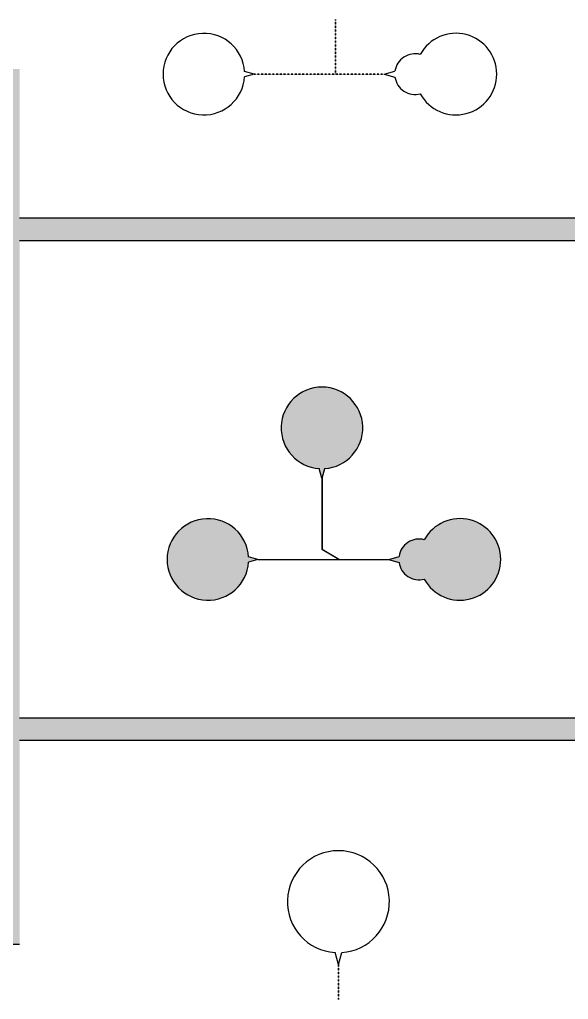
# Model space of a CAD drawing. Header units: inches. Extents: x 741154 to 810950, y 213785 to 295527.
# Drawn here: x 757408 to 768167, y 257087 to 276307 of the extents above; entities that cross this region are included whole.
import ezdxf

# ---------------------------------------------------------------- set-up
doc = ezdxf.new("R2010")
doc.units = ezdxf.units.IN
doc.header["$MEASUREMENT"] = 0

# ---------------------------------------------------------------- blocks, each defined once
blk = doc.blocks.new('*U191')
h = blk.add_hatch(color=256)
h.dxf.hatch_style = 1
edge = h.paths.add_edge_path()
edge.add_line((-1491, -1292), (1072, -1292))
edge.add_line((1072, -1292), (1276, -1350))
edge.add_arc((1671, -1290), 400, 188.5994, 284.4775)
edge.add_arc((2471, -1290), 800, 208.955, 511.045)
edge.add_arc((1671, -1290), 400, 75.5225, 171.4006)
edge.add_line((1276, -1231), (1073, -1289))
edge.add_line((1073, -1289), (112, -1289))
edge.add_line((112, -1289), (-233, -1090))
edge.add_line((-233, -1090), (-233, 306))
edge.add_line((-233, 306), (-182, 492))
edge.add_arc((-235, 1290), 800, 273.7916, 626.2084)
edge.add_line((-288, 492), (-236, 306))
edge.add_line((-236, 306), (-236, -1091))
edge.add_line((-236, -1091), (106, -1289))
edge.add_line((106, -1289), (-1491, -1289))
edge.add_line((-1491, -1289), (-1673, -1237))
edge.add_arc((-2471, -1290), 800, 3.7916, 356.2084)
edge.add_line((-1673, -1343), (-1491, -1292))
for p, q in [((-236, 306), (-288, 492)), ((-233, 306), (-182, 492)), ((-236, 306), (-236, -1091)), ((-233, 306), (-233, -1090)), ((-236, -1091), (106, -1289)), ((-233, -1090), (112, -1289)), ((-1491, -1289), (-1673, -1237)), ((-1491, -1292), (-1673, -1343)), ((-1491, -1289), (106, -1289)), ((-1491, -1292), (1072, -1292)), ((112, -1289), (1073, -1289)), ((1072, -1292), (1276, -1350)), ((1073, -1289), (1276, -1231))]:
    blk.add_line(p, q)
for centre, radius, start, end in [((-235, 1290), 800, 273.7916, 266.2084), ((-2471, -1290), 800, 3.7916, 356.2084), ((2471, -1290), 800, 208.955, 151.045), ((1671, -1290), 400, 75.5225, 171.4006), ((1671, -1290), 400, 188.5994, 284.4775)]:
    blk.add_arc(centre, radius, start, end)
blk = doc.blocks.new('*U192')
at = {"color": 0, "linetype": 'ByBlock', "lineweight": -2, "transparency": 16777216}
blk.add_blockref('*U191', (0, 0), dxfattribs=at)

msp = doc.modelspace()

# ---------------------------------------------------------------- hatches: boundary and pattern name
h = msp.add_hatch(color=256)
h.dxf.hatch_style = 1
h.paths.add_polyline_path([(751588, 270093), (751588, 268931), (756808, 268931), (756808, 258173), (757408, 258173), (757408, 262164), (778927, 262164), (778927, 262612), (757408, 262612), (757408, 271968), (778859, 271968), (778859, 272416), (757408, 272416), (757408, 275337), (756808, 275337), (756808, 270093)])

# ---------------------------------------------------------------- linework, layer by layer
for p, q in [((762006, 275238), (761818, 275290)), ((762006, 275236), (761818, 275184)), ((764556, 275238), (764767, 275297)), ((764556, 275236), (764767, 275177)), ((757408, 272416), (778859, 272416)), ((778859, 271968), (757408, 271968)), ((757408, 262612), (778927, 262612)), ((778927, 262164), (757408, 262164)), ((756808, 258173), (757408, 258173)), ((763657, 257772), (763592, 258005)), ((763659, 257772), (763724, 258005))]:
    msp.add_line(p, q)
for points in [[(763599, 276307), (763599, 276304), (763602, 276304), (763602, 276307)], [(763599, 276301), (763599, 276298), (763602, 276298), (763602, 276301)], [(763599, 276295), (763599, 276292), (763602, 276292), (763602, 276295)], [(763599, 276289), (763599, 276286), (763602, 276286), (763602, 276289)], [(763599, 276283), (763599, 276280), (763602, 276280), (763602, 276283)], [(763599, 276277), (763599, 276274), (763602, 276274), (763602, 276277)], [(763599, 276271), (763599, 276268), (763602, 276268), (763602, 276271)], [(763599, 276265), (763599, 276262), (763602, 276262), (763602, 276265)], [(763599, 276259), (763599, 276256), (763602, 276256), (763602, 276259)], [(763599, 276253), (763599, 276250), (763602, 276250), (763602, 276253)], [(763599, 276247), (763599, 276244), (763602, 276244), (763602, 276247)], [(763599, 276241), (763599, 276238), (763602, 276238), (763602, 276241)], [(763599, 276235), (763599, 276232), (763602, 276232), (763602, 276235)], [(763599, 276229), (763599, 276226), (763602, 276226), (763602, 276229)], [(763599, 276223), (763599, 276220), (763602, 276220), (763602, 276223)], [(763599, 276217), (763599, 276214), (763602, 276214), (763602, 276217)], [(763599, 276211), (763599, 276208), (763602, 276208), (763602, 276211)], [(763599, 276205), (763599, 276202), (763602, 276202), (763602, 276205)], [(763599, 276199), (763599, 276196), (763602, 276196), (763602, 276199)], [(763599, 276193), (763599, 276190), (763602, 276190), (763602, 276193)], [(763599, 276187), (763599, 276184), (763602, 276184), (763602, 276187)], [(763599, 276181), (763599, 276178), (763602, 276178), (763602, 276181)], [(763599, 276175), (763599, 276172), (763602, 276172), (763602, 276175)], [(763599, 276169), (763599, 276166), (763602, 276166), (763602, 276169)], [(763599, 276163), (763599, 276160), (763602, 276160), (763602, 276163)], [(763599, 276157), (763599, 276154), (763602, 276154), (763602, 276157)], [(763599, 276151), (763599, 276148), (763602, 276148), (763602, 276151)], [(763599, 276145), (763599, 276142), (763602, 276142), (763602, 276145)], [(763599, 276139), (763599, 276136), (763602, 276136), (763602, 276139)], [(763599, 276133), (763599, 276130), (763602, 276130), (763602, 276133)], [(763599, 276127), (763599, 276124), (763602, 276124), (763602, 276127)], [(763599, 276121), (763599, 276118), (763602, 276118), (763602, 276121)], [(763599, 276115), (763599, 276112), (763602, 276112), (763602, 276115)], [(763599, 276109), (763599, 276106), (763602, 276106), (763602, 276109)], [(763599, 276103), (763599, 276100), (763602, 276100), (763602, 276103)], [(763599, 276097), (763599, 276094), (763602, 276094), (763602, 276097)], [(763599, 276091), (763599, 276088), (763602, 276088), (763602, 276091)], [(763599, 276085), (763599, 276082), (763602, 276082), (763602, 276085)], [(763599, 276079), (763599, 276076), (763602, 276076), (763602, 276079)], [(763599, 276073), (763599, 276070), (763602, 276070), (763602, 276073)], [(763599, 276067), (763599, 276064), (763602, 276064), (763602, 276067)], [(763599, 276061), (763599, 276058), (763602, 276058), (763602, 276061)], [(763599, 276055), (763599, 276052), (763602, 276052), (763602, 276055)], [(763599, 276049), (763599, 276046), (763602, 276046), (763602, 276049)], [(763599, 276043), (763599, 276040), (763602, 276040), (763602, 276043)], [(763599, 276037), (763599, 276034), (763602, 276034), (763602, 276037)], [(763599, 276031), (763599, 276028), (763602, 276028), (763602, 276031)], [(763599, 276025), (763599, 276022), (763602, 276022), (763602, 276025)], [(763599, 276019), (763599, 276016), (763602, 276016), (763602, 276019)], [(763599, 276013), (763599, 276010), (763602, 276010), (763602, 276013)], [(763599, 276007), (763599, 276004), (763602, 276004), (763602, 276007)], [(763599, 276001), (763599, 275998), (763602, 275998), (763602, 276001)], [(763599, 275995), (763599, 275992), (763602, 275992), (763602, 275995)], [(763599, 275989), (763599, 275986), (763602, 275986), (763602, 275989)], [(763599, 275983), (763599, 275980), (763602, 275980), (763602, 275983)], [(763599, 275977), (763599, 275974), (763602, 275974), (763602, 275977)], [(763599, 275971), (763599, 275968), (763602, 275968), (763602, 275971)], [(763599, 275965), (763599, 275962), (763602, 275962), (763602, 275965)], [(763599, 275959), (763599, 275956), (763602, 275956), (763602, 275959)], [(763599, 275953), (763599, 275950), (763602, 275950), (763602, 275953)], [(763599, 275947), (763599, 275944), (763602, 275944), (763602, 275947)], [(763599, 275941), (763599, 275938), (763602, 275938), (763602, 275941)], [(763599, 275935), (763599, 275932), (763602, 275932), (763602, 275935)], [(763599, 275929), (763599, 275926), (763602, 275926), (763602, 275929)], [(763599, 275923), (763599, 275920), (763602, 275920), (763602, 275923)], [(763599, 275917), (763599, 275914), (763602, 275914), (763602, 275917)], [(763599, 275911), (763599, 275908), (763602, 275908), (763602, 275911)], [(763599, 275905), (763599, 275902), (763602, 275902), (763602, 275905)], [(763599, 275899), (763599, 275896), (763602, 275896), (763602, 275899)], [(763599, 275893), (763599, 275890), (763602, 275890), (763602, 275893)], [(763599, 275887), (763599, 275884), (763602, 275884), (763602, 275887)], [(763599, 275881), (763599, 275878), (763602, 275878), (763602, 275881)], [(763599, 275875), (763599, 275872), (763602, 275872), (763602, 275875)], [(763599, 275869), (763599, 275866), (763602, 275866), (763602, 275869)], [(763599, 275863), (763599, 275860), (763602, 275860), (763602, 275863)], [(763599, 275857), (763599, 275854), (763602, 275854), (763602, 275857)], [(763599, 275851), (763599, 275848), (763602, 275848), (763602, 275851)], [(763599, 275845), (763599, 275842), (763602, 275842), (763602, 275845)], [(763599, 275839), (763599, 275836), (763602, 275836), (763602, 275839)], [(763599, 275833), (763599, 275830), (763602, 275830), (763602, 275833)], [(763599, 275827), (763599, 275824), (763602, 275824), (763602, 275827)], [(763599, 275821), (763599, 275818), (763602, 275818), (763602, 275821)], [(763599, 275815), (763599, 275812), (763602, 275812), (763602, 275815)], [(763599, 275809), (763599, 275806), (763602, 275806), (763602, 275809)], [(763599, 275803), (763599, 275800), (763602, 275800), (763602, 275803)], [(763599, 275797), (763599, 275794), (763602, 275794), (763602, 275797)], [(763599, 275791), (763599, 275788), (763602, 275788), (763602, 275791)], [(763599, 275785), (763599, 275782), (763602, 275782), (763602, 275785)], [(763599, 275779), (763599, 275776), (763602, 275776), (763602, 275779)], [(763599, 275773), (763599, 275770), (763602, 275770), (763602, 275773)], [(763599, 275767), (763599, 275764), (763602, 275764), (763602, 275767)], [(763599, 275761), (763599, 275758), (763602, 275758), (763602, 275761)], [(763599, 275755), (763599, 275752), (763602, 275752), (763602, 275755)], [(763599, 275749), (763599, 275746), (763602, 275746), (763602, 275749)], [(763599, 275743), (763599, 275740), (763602, 275740), (763602, 275743)], [(763599, 275737), (763599, 275734), (763602, 275734), (763602, 275737)], [(763599, 275731), (763599, 275728), (763602, 275728), (763602, 275731)], [(763599, 275725), (763599, 275722), (763602, 275722), (763602, 275725)], [(763599, 275719), (763599, 275716), (763602, 275716), (763602, 275719)], [(763599, 275713), (763599, 275710), (763602, 275710), (763602, 275713)], [(763599, 275707), (763599, 275704), (763602, 275704), (763602, 275707)], [(763599, 275701), (763599, 275698), (763602, 275698), (763602, 275701)], [(763599, 275695), (763599, 275692), (763602, 275692), (763602, 275695)], [(763599, 275689), (763599, 275686), (763602, 275686), (763602, 275689)], [(763599, 275683), (763599, 275680), (763602, 275680), (763602, 275683)], [(763599, 275677), (763599, 275674), (763602, 275674), (763602, 275677)], [(763599, 275671), (763599, 275668), (763602, 275668), (763602, 275671)], [(763599, 275665), (763599, 275662), (763602, 275662), (763602, 275665)], [(763599, 275659), (763599, 275656), (763602, 275656), (763602, 275659)], [(763599, 275653), (763599, 275650), (763602, 275650), (763602, 275653)], [(763599, 275647), (763599, 275644), (763602, 275644), (763602, 275647)], [(763599, 275641), (763599, 275638), (763602, 275638), (763602, 275641)], [(763599, 275635), (763599, 275632), (763602, 275632), (763602, 275635)], [(763599, 275629), (763599, 275626), (763602, 275626), (763602, 275629)], [(763599, 275623), (763599, 275620), (763602, 275620), (763602, 275623)], [(763599, 275617), (763599, 275614), (763602, 275614), (763602, 275617)], [(763599, 275611), (763599, 275608), (763602, 275608), (763602, 275611)], [(763599, 275605), (763599, 275602), (763602, 275602), (763602, 275605)], [(763599, 275599), (763599, 275596), (763602, 275596), (763602, 275599)], [(763599, 275593), (763599, 275590), (763602, 275590), (763602, 275593)], [(763599, 275587), (763599, 275584), (763602, 275584), (763602, 275587)], [(763599, 275581), (763599, 275578), (763602, 275578), (763602, 275581)], [(763599, 275575), (763599, 275572), (763602, 275572), (763602, 275575)], [(763599, 275569), (763599, 275566), (763602, 275566), (763602, 275569)], [(763599, 275563), (763599, 275560), (763602, 275560), (763602, 275563)], [(763599, 275557), (763599, 275554), (763602, 275554), (763602, 275557)], [(763599, 275551), (763599, 275548), (763602, 275548), (763602, 275551)], [(763599, 275545), (763599, 275542), (763602, 275542), (763602, 275545)], [(763599, 275539), (763599, 275536), (763602, 275536), (763602, 275539)], [(763599, 275533), (763599, 275530), (763602, 275530), (763602, 275533)], [(763599, 275527), (763599, 275524), (763602, 275524), (763602, 275527)], [(763599, 275521), (763599, 275518), (763602, 275518), (763602, 275521)], [(763599, 275515), (763599, 275512), (763602, 275512), (763602, 275515)], [(763599, 275509), (763599, 275506), (763602, 275506), (763602, 275509)], [(763599, 275503), (763599, 275500), (763602, 275500), (763602, 275503)], [(763599, 275497), (763599, 275494), (763602, 275494), (763602, 275497)], [(763599, 275491), (763599, 275488), (763602, 275488), (763602, 275491)], [(763599, 275485), (763599, 275482), (763602, 275482), (763602, 275485)], [(763599, 275479), (763599, 275476), (763602, 275476), (763602, 275479)], [(763599, 275473), (763599, 275470), (763602, 275470), (763602, 275473)], [(763599, 275467), (763599, 275464), (763602, 275464), (763602, 275467)], [(763599, 275461), (763599, 275458), (763602, 275458), (763602, 275461)], [(763599, 275455), (763599, 275452), (763602, 275452), (763602, 275455)], [(763599, 275449), (763599, 275446), (763602, 275446), (763602, 275449)], [(763599, 275443), (763599, 275440), (763602, 275440), (763602, 275443)], [(763599, 275437), (763599, 275434), (763602, 275434), (763602, 275437)], [(763599, 275431), (763599, 275428), (763602, 275428), (763602, 275431)], [(763599, 275425), (763599, 275422), (763602, 275422), (763602, 275425)], [(762009, 275239), (762012, 275239), (762012, 275236), (762009, 275236)], [(762015, 275239), (762018, 275239), (762018, 275236), (762015, 275236)], [(762021, 275239), (762024, 275239), (762024, 275236), (762021, 275236)], [(762027, 275239), (762030, 275239), (762030, 275236), (762027, 275236)], [(762033, 275239), (762036, 275239), (762036, 275236), (762033, 275236)], [(762039, 275239), (762042, 275239), (762042, 275236), (762039, 275236)], [(762045, 275239), (762048, 275239), (762048, 275236), (762045, 275236)], [(762051, 275239), (762054, 275239), (762054, 275236), (762051, 275236)], [(762057, 275239), (762060, 275239), (762060, 275236), (762057, 275236)], [(762063, 275239), (762066, 275239), (762066, 275236), (762063, 275236)], [(762069, 275239), (762072, 275239), (762072, 275236), (762069, 275236)], [(762075, 275239), (762078, 275239), (762078, 275236), (762075, 275236)], [(762081, 275239), (762084, 275239), (762084, 275236), (762081, 275236)], [(762087, 275239), (762090, 275239), (762090, 275236), (762087, 275236)], [(762093, 275239), (762096, 275239), (762096, 275236), (762093, 275236)], [(762099, 275239), (762102, 275239), (762102, 275236), (762099, 275236)], [(762105, 275239), (762108, 275239), (762108, 275236), (762105, 275236)], [(762111, 275239), (762114, 275239), (762114, 275236), (762111, 275236)], [(762117, 275239), (762120, 275239), (762120, 275236), (762117, 275236)], [(762123, 275239), (762126, 275239), (762126, 275236), (762123, 275236)], [(762129, 275239), (762132, 275239), (762132, 275236), (762129, 275236)], [(762135, 275239), (762138, 275239), (762138, 275236), (762135, 275236)], [(762141, 275239), (762144, 275239), (762144, 275236), (762141, 275236)], [(762147, 275239), (762150, 275239), (762150, 275236), (762147, 275236)], [(762153, 275239), (762156, 275239), (762156, 275236), (762153, 275236)], [(762159, 275239), (762162, 275239), (762162, 275236), (762159, 275236)], [(762165, 275239), (762168, 275239), (762168, 275236), (762165, 275236)], [(762171, 275239), (762174, 275239), (762174, 275236), (762171, 275236)], [(762177, 275239), (762180, 275239), (762180, 275236), (762177, 275236)], [(762183, 275239), (762186, 275239), (762186, 275236), (762183, 275236)], [(762189, 275239), (762192, 275239), (762192, 275236), (762189, 275236)], [(762195, 275239), (762198, 275239), (762198, 275236), (762195, 275236)], [(762201, 275239), (762204, 275239), (762204, 275236), (762201, 275236)], [(762207, 275239), (762210, 275239), (762210, 275236), (762207, 275236)], [(762213, 275239), (762216, 275239), (762216, 275236), (762213, 275236)], [(762219, 275239), (762222, 275239), (762222, 275236), (762219, 275236)], [(762225, 275239), (762228, 275239), (762228, 275236), (762225, 275236)], [(762231, 275239), (762234, 275239), (762234, 275236), (762231, 275236)], [(762237, 275239), (762240, 275239), (762240, 275236), (762237, 275236)], [(762243, 275239), (762246, 275239), (762246, 275236), (762243, 275236)], [(762249, 275239), (762252, 275239), (762252, 275236), (762249, 275236)], [(762255, 275239), (762258, 275239), (762258, 275236), (762255, 275236)], [(762261, 275239), (762264, 275239), (762264, 275236), (762261, 275236)], [(762267, 275239), (762270, 275239), (762270, 275236), (762267, 275236)], [(762273, 275239), (762276, 275239), (762276, 275236), (762273, 275236)], [(762279, 275239), (762282, 275239), (762282, 275236), (762279, 275236)], [(762285, 275239), (762288, 275239), (762288, 275236), (762285, 275236)], [(762291, 275239), (762294, 275239), (762294, 275236), (762291, 275236)], [(762297, 275239), (762300, 275239), (762300, 275236), (762297, 275236)], [(762303, 275239), (762306, 275239), (762306, 275236), (762303, 275236)], [(762309, 275239), (762312, 275239), (762312, 275236), (762309, 275236)], [(762315, 275239), (762318, 275239), (762318, 275236), (762315, 275236)], [(762321, 275239), (762324, 275239), (762324, 275236), (762321, 275236)], [(762327, 275239), (762330, 275239), (762330, 275236), (762327, 275236)], [(762333, 275239), (762336, 275239), (762336, 275236), (762333, 275236)], [(762339, 275239), (762342, 275239), (762342, 275236), (762339, 275236)], [(762345, 275239), (762348, 275239), (762348, 275236), (762345, 275236)], [(762351, 275239), (762354, 275239), (762354, 275236), (762351, 275236)], [(762357, 275239), (762360, 275239), (762360, 275236), (762357, 275236)], [(762363, 275239), (762366, 275239), (762366, 275236), (762363, 275236)], [(762369, 275239), (762372, 275239), (762372, 275236), (762369, 275236)], [(762375, 275239), (762378, 275239), (762378, 275236), (762375, 275236)], [(762381, 275239), (762384, 275239), (762384, 275236), (762381, 275236)], [(762387, 275239), (762390, 275239), (762390, 275236), (762387, 275236)], [(762393, 275239), (762396, 275239), (762396, 275236), (762393, 275236)], [(762399, 275239), (762402, 275239), (762402, 275236), (762399, 275236)], [(762405, 275239), (762408, 275239), (762408, 275236), (762405, 275236)], [(762411, 275239), (762414, 275239), (762414, 275236), (762411, 275236)], [(762417, 275239), (762420, 275239), (762420, 275236), (762417, 275236)], [(762423, 275239), (762426, 275239), (762426, 275236), (762423, 275236)], [(762429, 275239), (762432, 275239), (762432, 275236), (762429, 275236)], [(762435, 275239), (762438, 275239), (762438, 275236), (762435, 275236)], [(762441, 275239), (762444, 275239), (762444, 275236), (762441, 275236)], [(762447, 275239), (762450, 275239), (762450, 275236), (762447, 275236)], [(762453, 275239), (762456, 275239), (762456, 275236), (762453, 275236)], [(762459, 275239), (762462, 275239), (762462, 275236), (762459, 275236)], [(762465, 275239), (762468, 275239), (762468, 275236), (762465, 275236)], [(762471, 275239), (762474, 275239), (762474, 275236), (762471, 275236)], [(762477, 275239), (762480, 275239), (762480, 275236), (762477, 275236)], [(762483, 275239), (762486, 275239), (762486, 275236), (762483, 275236)], [(762489, 275239), (762492, 275239), (762492, 275236), (762489, 275236)], [(762495, 275239), (762498, 275239), (762498, 275236), (762495, 275236)], [(762501, 275239), (762504, 275239), (762504, 275236), (762501, 275236)], [(762507, 275239), (762510, 275239), (762510, 275236), (762507, 275236)], [(762513, 275239), (762516, 275239), (762516, 275236), (762513, 275236)], [(762519, 275239), (762522, 275239), (762522, 275236), (762519, 275236)], [(762525, 275239), (762528, 275239), (762528, 275236), (762525, 275236)], [(762531, 275239), (762534, 275239), (762534, 275236), (762531, 275236)], [(762537, 275239), (762540, 275239), (762540, 275236), (762537, 275236)], [(762543, 275239), (762546, 275239), (762546, 275236), (762543, 275236)], [(762549, 275239), (762552, 275239), (762552, 275236), (762549, 275236)], [(762555, 275239), (762558, 275239), (762558, 275236), (762555, 275236)], [(762561, 275239), (762564, 275239), (762564, 275236), (762561, 275236)], [(762567, 275239), (762570, 275239), (762570, 275236), (762567, 275236)], [(762573, 275239), (762576, 275239), (762576, 275236), (762573, 275236)], [(762579, 275239), (762582, 275239), (762582, 275236), (762579, 275236)], [(762585, 275239), (762588, 275239), (762588, 275236), (762585, 275236)], [(762591, 275239), (762594, 275239), (762594, 275236), (762591, 275236)], [(762597, 275239), (762600, 275239), (762600, 275236), (762597, 275236)], [(762603, 275239), (762606, 275239), (762606, 275236), (762603, 275236)], [(762609, 275239), (762612, 275239), (762612, 275236), (762609, 275236)], [(762615, 275239), (762618, 275239), (762618, 275236), (762615, 275236)], [(762621, 275239), (762624, 275239), (762624, 275236), (762621, 275236)], [(762627, 275239), (762630, 275239), (762630, 275236), (762627, 275236)], [(762633, 275239), (762636, 275239), (762636, 275236), (762633, 275236)], [(762639, 275239), (762642, 275239), (762642, 275236), (762639, 275236)], [(762645, 275239), (762648, 275239), (762648, 275236), (762645, 275236)], [(762651, 275239), (762654, 275239), (762654, 275236), (762651, 275236)], [(762657, 275239), (762660, 275239), (762660, 275236), (762657, 275236)], [(762663, 275239), (762666, 275239), (762666, 275236), (762663, 275236)], [(762669, 275239), (762672, 275239), (762672, 275236), (762669, 275236)], [(762675, 275239), (762678, 275239), (762678, 275236), (762675, 275236)], [(762681, 275239), (762684, 275239), (762684, 275236), (762681, 275236)], [(762687, 275239), (762690, 275239), (762690, 275236), (762687, 275236)], [(762693, 275239), (762696, 275239), (762696, 275236), (762693, 275236)], [(762699, 275239), (762702, 275239), (762702, 275236), (762699, 275236)], [(762705, 275239), (762708, 275239), (762708, 275236), (762705, 275236)], [(762711, 275239), (762714, 275239), (762714, 275236), (762711, 275236)], [(762717, 275239), (762720, 275239), (762720, 275236), (762717, 275236)], [(762723, 275239), (762726, 275239), (762726, 275236), (762723, 275236)], [(762729, 275239), (762732, 275239), (762732, 275236), (762729, 275236)], [(762735, 275239), (762738, 275239), (762738, 275236), (762735, 275236)], [(762741, 275239), (762744, 275239), (762744, 275236), (762741, 275236)], [(762747, 275239), (762750, 275239), (762750, 275236), (762747, 275236)], [(762753, 275239), (762756, 275239), (762756, 275236), (762753, 275236)], [(762759, 275239), (762762, 275239), (762762, 275236), (762759, 275236)], [(762765, 275239), (762768, 275239), (762768, 275236), (762765, 275236)], [(762771, 275239), (762774, 275239), (762774, 275236), (762771, 275236)], [(762777, 275239), (762780, 275239), (762780, 275236), (762777, 275236)], [(762783, 275239), (762786, 275239), (762786, 275236), (762783, 275236)], [(762789, 275239), (762792, 275239), (762792, 275236), (762789, 275236)], [(762795, 275239), (762798, 275239), (762798, 275236), (762795, 275236)], [(762801, 275239), (762804, 275239), (762804, 275236), (762801, 275236)], [(762807, 275239), (762810, 275239), (762810, 275236), (762807, 275236)], [(762813, 275239), (762816, 275239), (762816, 275236), (762813, 275236)], [(762819, 275239), (762822, 275239), (762822, 275236), (762819, 275236)], [(762825, 275239), (762828, 275239), (762828, 275236), (762825, 275236)], [(762831, 275239), (762834, 275239), (762834, 275236), (762831, 275236)], [(762837, 275239), (762840, 275239), (762840, 275236), (762837, 275236)], [(762843, 275239), (762846, 275239), (762846, 275236), (762843, 275236)], [(762849, 275239), (762852, 275239), (762852, 275236), (762849, 275236)], [(762855, 275239), (762858, 275239), (762858, 275236), (762855, 275236)], [(762861, 275239), (762864, 275239), (762864, 275236), (762861, 275236)], [(762867, 275239), (762870, 275239), (762870, 275236), (762867, 275236)], [(762873, 275239), (762876, 275239), (762876, 275236), (762873, 275236)], [(762879, 275239), (762882, 275239), (762882, 275236), (762879, 275236)], [(762885, 275239), (762888, 275239), (762888, 275236), (762885, 275236)], [(762891, 275239), (762894, 275239), (762894, 275236), (762891, 275236)], [(762897, 275239), (762900, 275239), (762900, 275236), (762897, 275236)], [(762903, 275239), (762906, 275239), (762906, 275236), (762903, 275236)], [(762909, 275239), (762912, 275239), (762912, 275236), (762909, 275236)], [(762915, 275239), (762918, 275239), (762918, 275236), (762915, 275236)], [(762921, 275239), (762924, 275239), (762924, 275236), (762921, 275236)], [(762927, 275239), (762930, 275239), (762930, 275236), (762927, 275236)], [(762933, 275239), (762936, 275239), (762936, 275236), (762933, 275236)], [(762939, 275239), (762942, 275239), (762942, 275236), (762939, 275236)], [(762945, 275239), (762948, 275239), (762948, 275236), (762945, 275236)], [(762951, 275239), (762954, 275239), (762954, 275236), (762951, 275236)], [(762957, 275239), (762960, 275239), (762960, 275236), (762957, 275236)], [(762963, 275239), (762966, 275239), (762966, 275236), (762963, 275236)], [(762969, 275239), (762972, 275239), (762972, 275236), (762969, 275236)], [(762975, 275239), (762978, 275239), (762978, 275236), (762975, 275236)], [(762981, 275239), (762984, 275239), (762984, 275236), (762981, 275236)], [(762987, 275239), (762990, 275239), (762990, 275236), (762987, 275236)], [(762993, 275239), (762996, 275239), (762996, 275236), (762993, 275236)], [(762999, 275239), (763002, 275239), (763002, 275236), (762999, 275236)], [(763005, 275239), (763008, 275239), (763008, 275236), (763005, 275236)], [(763011, 275239), (763014, 275239), (763014, 275236), (763011, 275236)], [(763017, 275239), (763020, 275239), (763020, 275236), (763017, 275236)], [(763023, 275239), (763026, 275239), (763026, 275236), (763023, 275236)], [(763029, 275239), (763032, 275239), (763032, 275236), (763029, 275236)], [(763035, 275239), (763038, 275239), (763038, 275236), (763035, 275236)], [(763041, 275239), (763044, 275239), (763044, 275236), (763041, 275236)], [(763047, 275239), (763050, 275239), (763050, 275236), (763047, 275236)], [(763053, 275239), (763056, 275239), (763056, 275236), (763053, 275236)], [(763059, 275239), (763062, 275239), (763062, 275236), (763059, 275236)], [(763065, 275239), (763068, 275239), (763068, 275236), (763065, 275236)], [(763071, 275239), (763074, 275239), (763074, 275236), (763071, 275236)], [(763077, 275239), (763080, 275239), (763080, 275236), (763077, 275236)], [(763083, 275239), (763086, 275239), (763086, 275236), (763083, 275236)], [(763089, 275239), (763092, 275239), (763092, 275236), (763089, 275236)], [(763095, 275239), (763098, 275239), (763098, 275236), (763095, 275236)], [(763101, 275239), (763104, 275239), (763104, 275236), (763101, 275236)], [(763107, 275239), (763110, 275239), (763110, 275236), (763107, 275236)], [(763113, 275239), (763116, 275239), (763116, 275236), (763113, 275236)], [(763119, 275239), (763122, 275239), (763122, 275236), (763119, 275236)], [(763125, 275239), (763128, 275239), (763128, 275236), (763125, 275236)], [(763131, 275239), (763134, 275239), (763134, 275236), (763131, 275236)], [(763137, 275239), (763140, 275239), (763140, 275236), (763137, 275236)], [(763143, 275239), (763146, 275239), (763146, 275236), (763143, 275236)], [(763149, 275239), (763152, 275239), (763152, 275236), (763149, 275236)], [(763155, 275239), (763158, 275239), (763158, 275236), (763155, 275236)], [(763161, 275239), (763164, 275239), (763164, 275236), (763161, 275236)], [(763167, 275239), (763170, 275239), (763170, 275236), (763167, 275236)], [(763173, 275239), (763176, 275239), (763176, 275236), (763173, 275236)], [(763179, 275239), (763182, 275239), (763182, 275236), (763179, 275236)], [(763185, 275239), (763188, 275239), (763188, 275236), (763185, 275236)], [(763191, 275239), (763194, 275239), (763194, 275236), (763191, 275236)], [(763197, 275239), (763200, 275239), (763200, 275236), (763197, 275236)], [(763203, 275239), (763206, 275239), (763206, 275236), (763203, 275236)], [(763209, 275239), (763212, 275239), (763212, 275236), (763209, 275236)], [(763215, 275239), (763218, 275239), (763218, 275236), (763215, 275236)], [(763221, 275239), (763224, 275239), (763224, 275236), (763221, 275236)], [(763227, 275239), (763230, 275239), (763230, 275236), (763227, 275236)], [(763233, 275239), (763236, 275239), (763236, 275236), (763233, 275236)], [(763239, 275239), (763242, 275239), (763242, 275236), (763239, 275236)], [(763245, 275239), (763248, 275239), (763248, 275236), (763245, 275236)], [(763251, 275239), (763254, 275239), (763254, 275236), (763251, 275236)], [(763257, 275239), (763260, 275239), (763260, 275236), (763257, 275236)], [(763263, 275239), (763266, 275239), (763266, 275236), (763263, 275236)], [(763269, 275239), (763272, 275239), (763272, 275236), (763269, 275236)], [(763275, 275239), (763278, 275239), (763278, 275236), (763275, 275236)], [(763281, 275239), (763284, 275239), (763284, 275236), (763281, 275236)], [(763287, 275239), (763290, 275239), (763290, 275236), (763287, 275236)], [(763293, 275239), (763296, 275239), (763296, 275236), (763293, 275236)], [(763299, 275239), (763302, 275239), (763302, 275236), (763299, 275236)], [(763305, 275239), (763308, 275239), (763308, 275236), (763305, 275236)], [(763311, 275239), (763314, 275239), (763314, 275236), (763311, 275236)], [(763317, 275239), (763320, 275239), (763320, 275236), (763317, 275236)], [(763323, 275239), (763326, 275239), (763326, 275236), (763323, 275236)], [(763329, 275239), (763332, 275239), (763332, 275236), (763329, 275236)], [(763335, 275239), (763338, 275239), (763338, 275236), (763335, 275236)], [(763341, 275239), (763344, 275239), (763344, 275236), (763341, 275236)], [(763347, 275239), (763350, 275239), (763350, 275236), (763347, 275236)], [(763353, 275239), (763356, 275239), (763356, 275236), (763353, 275236)], [(763359, 275239), (763362, 275239), (763362, 275236), (763359, 275236)], [(763365, 275239), (763368, 275239), (763368, 275236), (763365, 275236)], [(763371, 275239), (763374, 275239), (763374, 275236), (763371, 275236)], [(763377, 275239), (763380, 275239), (763380, 275236), (763377, 275236)], [(763383, 275239), (763386, 275239), (763386, 275236), (763383, 275236)], [(763389, 275239), (763392, 275239), (763392, 275236), (763389, 275236)], [(763395, 275239), (763398, 275239), (763398, 275236), (763395, 275236)], [(763401, 275239), (763404, 275239), (763404, 275236), (763401, 275236)], [(763407, 275239), (763410, 275239), (763410, 275236), (763407, 275236)], [(763413, 275239), (763416, 275239), (763416, 275236), (763413, 275236)], [(763419, 275239), (763422, 275239), (763422, 275236), (763419, 275236)], [(763425, 275239), (763428, 275239), (763428, 275236), (763425, 275236)], [(763431, 275239), (763434, 275239), (763434, 275236), (763431, 275236)], [(763437, 275239), (763440, 275239), (763440, 275236), (763437, 275236)], [(763443, 275239), (763446, 275239), (763446, 275236), (763443, 275236)], [(763449, 275239), (763452, 275239), (763452, 275236), (763449, 275236)], [(763455, 275239), (763458, 275239), (763458, 275236), (763455, 275236)], [(763461, 275239), (763464, 275239), (763464, 275236), (763461, 275236)], [(763467, 275239), (763470, 275239), (763470, 275236), (763467, 275236)], [(763473, 275239), (763476, 275239), (763476, 275236), (763473, 275236)], [(763479, 275239), (763482, 275239), (763482, 275236), (763479, 275236)], [(763485, 275239), (763488, 275239), (763488, 275236), (763485, 275236)], [(763491, 275239), (763494, 275239), (763494, 275236), (763491, 275236)], [(763497, 275239), (763500, 275239), (763500, 275236), (763497, 275236)], [(763503, 275239), (763506, 275239), (763506, 275236), (763503, 275236)], [(763509, 275239), (763512, 275239), (763512, 275236), (763509, 275236)], [(763515, 275239), (763518, 275239), (763518, 275236), (763515, 275236)], [(763521, 275239), (763524, 275239), (763524, 275236), (763521, 275236)], [(763527, 275239), (763530, 275239), (763530, 275236), (763527, 275236)], [(763533, 275239), (763536, 275239), (763536, 275236), (763533, 275236)], [(763539, 275239), (763542, 275239), (763542, 275236), (763539, 275236)], [(763545, 275239), (763548, 275239), (763548, 275236), (763545, 275236)], [(763551, 275239), (763554, 275239), (763554, 275236), (763551, 275236)], [(763557, 275239), (763560, 275239), (763560, 275236), (763557, 275236)], [(763563, 275239), (763566, 275239), (763566, 275236), (763563, 275236)], [(763569, 275239), (763572, 275239), (763572, 275236), (763569, 275236)], [(763575, 275239), (763578, 275239), (763578, 275236), (763575, 275236)], [(763581, 275239), (763584, 275239), (763584, 275236), (763581, 275236)], [(763587, 275239), (763590, 275239), (763590, 275236), (763587, 275236)], [(763593, 275239), (763596, 275239), (763596, 275236), (763593, 275236)], [(763599, 275419), (763599, 275416), (763602, 275416), (763602, 275419)], [(763599, 275413), (763599, 275410), (763602, 275410), (763602, 275413)], [(763599, 275407), (763599, 275404), (763602, 275404), (763602, 275407)], [(763599, 275401), (763599, 275398), (763602, 275398), (763602, 275401)], [(763599, 275395), (763599, 275392), (763602, 275392), (763602, 275395)], [(763599, 275389), (763599, 275386), (763602, 275386), (763602, 275389)], [(763599, 275383), (763599, 275380), (763602, 275380), (763602, 275383)], [(763599, 275377), (763599, 275374), (763602, 275374), (763602, 275377)], [(763599, 275371), (763599, 275368), (763602, 275368), (763602, 275371)], [(763599, 275365), (763599, 275362), (763602, 275362), (763602, 275365)], [(763599, 275359), (763599, 275356), (763602, 275356), (763602, 275359)], [(763599, 275353), (763599, 275350), (763602, 275350), (763602, 275353)], [(763599, 275347), (763599, 275344), (763602, 275344), (763602, 275347)], [(763599, 275341), (763599, 275338), (763602, 275338), (763602, 275341)], [(763599, 275335), (763599, 275332), (763602, 275332), (763602, 275335)], [(763599, 275329), (763599, 275326), (763602, 275326), (763602, 275329)], [(763599, 275323), (763599, 275320), (763602, 275320), (763602, 275323)], [(763599, 275317), (763599, 275314), (763602, 275314), (763602, 275317)], [(763599, 275311), (763599, 275308), (763602, 275308), (763602, 275311)], [(763599, 275305), (763599, 275302), (763602, 275302), (763602, 275305)], [(763599, 275299), (763599, 275296), (763602, 275296), (763602, 275299)], [(763599, 275293), (763599, 275290), (763602, 275290), (763602, 275293)], [(763599, 275287), (763599, 275284), (763602, 275284), (763602, 275287)], [(763599, 275281), (763599, 275278), (763602, 275278), (763602, 275281)], [(763599, 275275), (763599, 275272), (763602, 275272), (763602, 275275)], [(763599, 275269), (763599, 275266), (763602, 275266), (763602, 275269)], [(763599, 275263), (763599, 275260), (763602, 275260), (763602, 275263)], [(763599, 275257), (763599, 275254), (763602, 275254), (763602, 275257)], [(763599, 275251), (763599, 275248), (763602, 275248), (763602, 275251)], [(763599, 275245), (763599, 275242), (763602, 275242), (763602, 275245)], [(763602, 275239), (763599, 275239), (763599, 275236), (763602, 275236)], [(763608, 275239), (763605, 275239), (763605, 275236), (763608, 275236)], [(763614, 275239), (763611, 275239), (763611, 275236), (763614, 275236)], [(763620, 275239), (763617, 275239), (763617, 275236), (763620, 275236)], [(763626, 275239), (763623, 275239), (763623, 275236), (763626, 275236)], [(763632, 275239), (763629, 275239), (763629, 275236), (763632, 275236)], [(763638, 275239), (763635, 275239), (763635, 275236), (763638, 275236)], [(763644, 275239), (763641, 275239), (763641, 275236), (763644, 275236)], [(763650, 275239), (763647, 275239), (763647, 275236), (763650, 275236)], [(763656, 275239), (763653, 275239), (763653, 275236), (763656, 275236)], [(763662, 275239), (763659, 275239), (763659, 275236), (763662, 275236)], [(763668, 275239), (763665, 275239), (763665, 275236), (763668, 275236)], [(763674, 275239), (763671, 275239), (763671, 275236), (763674, 275236)], [(763680, 275239), (763677, 275239), (763677, 275236), (763680, 275236)], [(763686, 275239), (763683, 275239), (763683, 275236), (763686, 275236)], [(763692, 275239), (763689, 275239), (763689, 275236), (763692, 275236)], [(763698, 275239), (763695, 275239), (763695, 275236), (763698, 275236)], [(763704, 275239), (763701, 275239), (763701, 275236), (763704, 275236)], [(763710, 275239), (763707, 275239), (763707, 275236), (763710, 275236)], [(763716, 275239), (763713, 275239), (763713, 275236), (763716, 275236)], [(763722, 275239), (763719, 275239), (763719, 275236), (763722, 275236)], [(763728, 275239), (763725, 275239), (763725, 275236), (763728, 275236)], [(763734, 275239), (763731, 275239), (763731, 275236), (763734, 275236)], [(763740, 275239), (763737, 275239), (763737, 275236), (763740, 275236)], [(763746, 275239), (763743, 275239), (763743, 275236), (763746, 275236)], [(763752, 275239), (763749, 275239), (763749, 275236), (763752, 275236)], [(763758, 275239), (763755, 275239), (763755, 275236), (763758, 275236)], [(763764, 275239), (763761, 275239), (763761, 275236), (763764, 275236)], [(763770, 275239), (763767, 275239), (763767, 275236), (763770, 275236)], [(763776, 275239), (763773, 275239), (763773, 275236), (763776, 275236)], [(763782, 275239), (763779, 275239), (763779, 275236), (763782, 275236)], [(763788, 275239), (763785, 275239), (763785, 275236), (763788, 275236)], [(763794, 275239), (763791, 275239), (763791, 275236), (763794, 275236)], [(763800, 275239), (763797, 275239), (763797, 275236), (763800, 275236)], [(763806, 275239), (763803, 275239), (763803, 275236), (763806, 275236)], [(763812, 275239), (763809, 275239), (763809, 275236), (763812, 275236)], [(763818, 275239), (763815, 275239), (763815, 275236), (763818, 275236)], [(763824, 275239), (763821, 275239), (763821, 275236), (763824, 275236)], [(763830, 275239), (763827, 275239), (763827, 275236), (763830, 275236)], [(763836, 275239), (763833, 275239), (763833, 275236), (763836, 275236)], [(763842, 275239), (763839, 275239), (763839, 275236), (763842, 275236)], [(763848, 275239), (763845, 275239), (763845, 275236), (763848, 275236)], [(763854, 275239), (763851, 275239), (763851, 275236), (763854, 275236)], [(763860, 275239), (763857, 275239), (763857, 275236), (763860, 275236)], [(763866, 275239), (763863, 275239), (763863, 275236), (763866, 275236)], [(763872, 275239), (763869, 275239), (763869, 275236), (763872, 275236)], [(763878, 275239), (763875, 275239), (763875, 275236), (763878, 275236)], [(763884, 275239), (763881, 275239), (763881, 275236), (763884, 275236)], [(763890, 275239), (763887, 275239), (763887, 275236), (763890, 275236)], [(763896, 275239), (763893, 275239), (763893, 275236), (763896, 275236)], [(763902, 275239), (763899, 275239), (763899, 275236), (763902, 275236)], [(763908, 275239), (763905, 275239), (763905, 275236), (763908, 275236)], [(763914, 275239), (763911, 275239), (763911, 275236), (763914, 275236)], [(763920, 275239), (763917, 275239), (763917, 275236), (763920, 275236)], [(763926, 275239), (763923, 275239), (763923, 275236), (763926, 275236)], [(763932, 275239), (763929, 275239), (763929, 275236), (763932, 275236)], [(763938, 275239), (763935, 275239), (763935, 275236), (763938, 275236)], [(763944, 275239), (763941, 275239), (763941, 275236), (763944, 275236)], [(763950, 275239), (763947, 275239), (763947, 275236), (763950, 275236)], [(763956, 275239), (763953, 275239), (763953, 275236), (763956, 275236)], [(763962, 275239), (763959, 275239), (763959, 275236), (763962, 275236)], [(763968, 275239), (763965, 275239), (763965, 275236), (763968, 275236)], [(763974, 275239), (763971, 275239), (763971, 275236), (763974, 275236)], [(763980, 275239), (763977, 275239), (763977, 275236), (763980, 275236)], [(763986, 275239), (763983, 275239), (763983, 275236), (763986, 275236)], [(763992, 275239), (763989, 275239), (763989, 275236), (763992, 275236)], [(763998, 275239), (763995, 275239), (763995, 275236), (763998, 275236)], [(764004, 275239), (764001, 275239), (764001, 275236), (764004, 275236)], [(764010, 275239), (764007, 275239), (764007, 275236), (764010, 275236)], [(764016, 275239), (764013, 275239), (764013, 275236), (764016, 275236)], [(764022, 275239), (764019, 275239), (764019, 275236), (764022, 275236)], [(764028, 275239), (764025, 275239), (764025, 275236), (764028, 275236)], [(764034, 275239), (764031, 275239), (764031, 275236), (764034, 275236)], [(764040, 275239), (764037, 275239), (764037, 275236), (764040, 275236)], [(764046, 275239), (764043, 275239), (764043, 275236), (764046, 275236)], [(764052, 275239), (764049, 275239), (764049, 275236), (764052, 275236)], [(764058, 275239), (764055, 275239), (764055, 275236), (764058, 275236)], [(764064, 275239), (764061, 275239), (764061, 275236), (764064, 275236)], [(764070, 275239), (764067, 275239), (764067, 275236), (764070, 275236)], [(764076, 275239), (764073, 275239), (764073, 275236), (764076, 275236)], [(764082, 275239), (764079, 275239), (764079, 275236), (764082, 275236)], [(764088, 275239), (764085, 275239), (764085, 275236), (764088, 275236)], [(764094, 275239), (764091, 275239), (764091, 275236), (764094, 275236)], [(764100, 275239), (764097, 275239), (764097, 275236), (764100, 275236)], [(764106, 275239), (764103, 275239), (764103, 275236), (764106, 275236)], [(764112, 275239), (764109, 275239), (764109, 275236), (764112, 275236)], [(764118, 275239), (764115, 275239), (764115, 275236), (764118, 275236)], [(764124, 275239), (764121, 275239), (764121, 275236), (764124, 275236)], [(764130, 275239), (764127, 275239), (764127, 275236), (764130, 275236)], [(764136, 275239), (764133, 275239), (764133, 275236), (764136, 275236)], [(764142, 275239), (764139, 275239), (764139, 275236), (764142, 275236)], [(764148, 275239), (764145, 275239), (764145, 275236), (764148, 275236)], [(764154, 275239), (764151, 275239), (764151, 275236), (764154, 275236)], [(764160, 275239), (764157, 275239), (764157, 275236), (764160, 275236)], [(764166, 275239), (764163, 275239), (764163, 275236), (764166, 275236)], [(764172, 275239), (764169, 275239), (764169, 275236), (764172, 275236)], [(764178, 275239), (764175, 275239), (764175, 275236), (764178, 275236)], [(764184, 275239), (764181, 275239), (764181, 275236), (764184, 275236)], [(764190, 275239), (764187, 275239), (764187, 275236), (764190, 275236)], [(764196, 275239), (764193, 275239), (764193, 275236), (764196, 275236)], [(764202, 275239), (764199, 275239), (764199, 275236), (764202, 275236)], [(764208, 275239), (764205, 275239), (764205, 275236), (764208, 275236)], [(764214, 275239), (764211, 275239), (764211, 275236), (764214, 275236)], [(764220, 275239), (764217, 275239), (764217, 275236), (764220, 275236)], [(764226, 275239), (764223, 275239), (764223, 275236), (764226, 275236)], [(764232, 275239), (764229, 275239), (764229, 275236), (764232, 275236)], [(764238, 275239), (764235, 275239), (764235, 275236), (764238, 275236)], [(764244, 275239), (764241, 275239), (764241, 275236), (764244, 275236)], [(764250, 275239), (764247, 275239), (764247, 275236), (764250, 275236)], [(764256, 275239), (764253, 275239), (764253, 275236), (764256, 275236)], [(764262, 275239), (764259, 275239), (764259, 275236), (764262, 275236)], [(764268, 275239), (764265, 275239), (764265, 275236), (764268, 275236)], [(764274, 275239), (764271, 275239), (764271, 275236), (764274, 275236)], [(764280, 275239), (764277, 275239), (764277, 275236), (764280, 275236)], [(764286, 275239), (764283, 275239), (764283, 275236), (764286, 275236)], [(764292, 275239), (764289, 275239), (764289, 275236), (764292, 275236)], [(764298, 275239), (764295, 275239), (764295, 275236), (764298, 275236)], [(764304, 275239), (764301, 275239), (764301, 275236), (764304, 275236)], [(764310, 275239), (764307, 275239), (764307, 275236), (764310, 275236)], [(764316, 275239), (764313, 275239), (764313, 275236), (764316, 275236)], [(764322, 275239), (764319, 275239), (764319, 275236), (764322, 275236)], [(764328, 275239), (764325, 275239), (764325, 275236), (764328, 275236)], [(764334, 275239), (764331, 275239), (764331, 275236), (764334, 275236)], [(764340, 275239), (764337, 275239), (764337, 275236), (764340, 275236)], [(764346, 275239), (764343, 275239), (764343, 275236), (764346, 275236)], [(764352, 275239), (764349, 275239), (764349, 275236), (764352, 275236)], [(764358, 275239), (764355, 275239), (764355, 275236), (764358, 275236)], [(764364, 275239), (764361, 275239), (764361, 275236), (764364, 275236)], [(764370, 275239), (764367, 275239), (764367, 275236), (764370, 275236)], [(764376, 275239), (764373, 275239), (764373, 275236), (764376, 275236)], [(764382, 275239), (764379, 275239), (764379, 275236), (764382, 275236)], [(764388, 275239), (764385, 275239), (764385, 275236), (764388, 275236)], [(764394, 275239), (764391, 275239), (764391, 275236), (764394, 275236)], [(764400, 275239), (764397, 275239), (764397, 275236), (764400, 275236)], [(764406, 275239), (764403, 275239), (764403, 275236), (764406, 275236)], [(764412, 275239), (764409, 275239), (764409, 275236), (764412, 275236)], [(764418, 275239), (764415, 275239), (764415, 275236), (764418, 275236)], [(764424, 275239), (764421, 275239), (764421, 275236), (764424, 275236)], [(764430, 275239), (764427, 275239), (764427, 275236), (764430, 275236)], [(764436, 275239), (764433, 275239), (764433, 275236), (764436, 275236)], [(764442, 275239), (764439, 275239), (764439, 275236), (764442, 275236)], [(764448, 275239), (764445, 275239), (764445, 275236), (764448, 275236)], [(764454, 275239), (764451, 275239), (764451, 275236), (764454, 275236)], [(764460, 275239), (764457, 275239), (764457, 275236), (764460, 275236)], [(764466, 275239), (764463, 275239), (764463, 275236), (764466, 275236)], [(764472, 275239), (764469, 275239), (764469, 275236), (764472, 275236)], [(764478, 275239), (764475, 275239), (764475, 275236), (764478, 275236)], [(764484, 275239), (764481, 275239), (764481, 275236), (764484, 275236)], [(764490, 275239), (764487, 275239), (764487, 275236), (764490, 275236)], [(764496, 275239), (764493, 275239), (764493, 275236), (764496, 275236)], [(764502, 275239), (764499, 275239), (764499, 275236), (764502, 275236)], [(764508, 275239), (764505, 275239), (764505, 275236), (764508, 275236)], [(764514, 275239), (764511, 275239), (764511, 275236), (764514, 275236)], [(764520, 275239), (764517, 275239), (764517, 275236), (764520, 275236)], [(764526, 275239), (764523, 275239), (764523, 275236), (764526, 275236)], [(764532, 275239), (764529, 275239), (764529, 275236), (764532, 275236)], [(764538, 275239), (764535, 275239), (764535, 275236), (764538, 275236)], [(764544, 275239), (764541, 275239), (764541, 275236), (764544, 275236)], [(764550, 275239), (764547, 275239), (764547, 275236), (764550, 275236)], [(763657, 257768), (763660, 257768), (763660, 257765), (763657, 257765)], [(763657, 257762), (763660, 257762), (763660, 257759), (763657, 257759)], [(763657, 257756), (763660, 257756), (763660, 257753), (763657, 257753)], [(763657, 257750), (763660, 257750), (763660, 257747), (763657, 257747)], [(763657, 257744), (763660, 257744), (763660, 257741), (763657, 257741)], [(763657, 257738), (763660, 257738), (763660, 257735), (763657, 257735)], [(763657, 257732), (763660, 257732), (763660, 257729), (763657, 257729)], [(763657, 257726), (763660, 257726), (763660, 257723), (763657, 257723)], [(763657, 257720), (763660, 257720), (763660, 257717), (763657, 257717)], [(763657, 257714), (763660, 257714), (763660, 257711), (763657, 257711)], [(763657, 257708), (763660, 257708), (763660, 257705), (763657, 257705)], [(763657, 257702), (763660, 257702), (763660, 257699), (763657, 257699)], [(763657, 257696), (763660, 257696), (763660, 257693), (763657, 257693)], [(763657, 257690), (763660, 257690), (763660, 257687), (763657, 257687)], [(763657, 257684), (763660, 257684), (763660, 257681), (763657, 257681)], [(763657, 257678), (763660, 257678), (763660, 257675), (763657, 257675)], [(763657, 257672), (763660, 257672), (763660, 257669), (763657, 257669)], [(763657, 257666), (763660, 257666), (763660, 257663), (763657, 257663)], [(763657, 257660), (763660, 257660), (763660, 257657), (763657, 257657)], [(763657, 257654), (763660, 257654), (763660, 257651), (763657, 257651)], [(763657, 257648), (763660, 257648), (763660, 257645), (763657, 257645)], [(763657, 257642), (763660, 257642), (763660, 257639), (763657, 257639)], [(763657, 257636), (763660, 257636), (763660, 257633), (763657, 257633)], [(763657, 257630), (763660, 257630), (763660, 257627), (763657, 257627)], [(763657, 257624), (763660, 257624), (763660, 257621), (763657, 257621)], [(763657, 257618), (763660, 257618), (763660, 257615), (763657, 257615)], [(763657, 257612), (763660, 257612), (763660, 257609), (763657, 257609)], [(763657, 257606), (763660, 257606), (763660, 257603), (763657, 257603)], [(763657, 257600), (763660, 257600), (763660, 257597), (763657, 257597)], [(763657, 257594), (763660, 257594), (763660, 257591), (763657, 257591)], [(763657, 257588), (763660, 257588), (763660, 257585), (763657, 257585)], [(763657, 257582), (763660, 257582), (763660, 257579), (763657, 257579)], [(763657, 257576), (763660, 257576), (763660, 257573), (763657, 257573)], [(763657, 257570), (763660, 257570), (763660, 257567), (763657, 257567)], [(763657, 257564), (763660, 257564), (763660, 257561), (763657, 257561)], [(763657, 257558), (763660, 257558), (763660, 257555), (763657, 257555)], [(763657, 257552), (763660, 257552), (763660, 257549), (763657, 257549)], [(763657, 257546), (763660, 257546), (763660, 257543), (763657, 257543)], [(763657, 257540), (763660, 257540), (763660, 257537), (763657, 257537)], [(763657, 257534), (763660, 257534), (763660, 257531), (763657, 257531)], [(763657, 257528), (763660, 257528), (763660, 257525), (763657, 257525)], [(763657, 257522), (763660, 257522), (763660, 257519), (763657, 257519)], [(763657, 257516), (763660, 257516), (763660, 257513), (763657, 257513)], [(763657, 257510), (763660, 257510), (763660, 257507), (763657, 257507)], [(763657, 257504), (763660, 257504), (763660, 257501), (763657, 257501)], [(763657, 257498), (763660, 257498), (763660, 257495), (763657, 257495)], [(763657, 257492), (763660, 257492), (763660, 257489), (763657, 257489)], [(763657, 257486), (763660, 257486), (763660, 257483), (763657, 257483)], [(763657, 257480), (763660, 257480), (763660, 257477), (763657, 257477)], [(763657, 257474), (763660, 257474), (763660, 257471), (763657, 257471)], [(763657, 257468), (763660, 257468), (763660, 257465), (763657, 257465)], [(763657, 257462), (763660, 257462), (763660, 257459), (763657, 257459)], [(763657, 257456), (763660, 257456), (763660, 257453), (763657, 257453)], [(763657, 257450), (763660, 257450), (763660, 257447), (763657, 257447)], [(763657, 257444), (763660, 257444), (763660, 257441), (763657, 257441)], [(763657, 257438), (763660, 257438), (763660, 257435), (763657, 257435)], [(763657, 257432), (763660, 257432), (763660, 257429), (763657, 257429)], [(763657, 257426), (763660, 257426), (763660, 257423), (763657, 257423)], [(763657, 257420), (763660, 257420), (763660, 257417), (763657, 257417)], [(763657, 257414), (763660, 257414), (763660, 257411), (763657, 257411)], [(763657, 257408), (763660, 257408), (763660, 257405), (763657, 257405)], [(763657, 257402), (763660, 257402), (763660, 257399), (763657, 257399)], [(763657, 257396), (763660, 257396), (763660, 257393), (763657, 257393)], [(763657, 257390), (763660, 257390), (763660, 257387), (763657, 257387)], [(763657, 257384), (763660, 257384), (763660, 257381), (763657, 257381)], [(763657, 257378), (763660, 257378), (763660, 257375), (763657, 257375)], [(763657, 257372), (763660, 257372), (763660, 257369), (763657, 257369)], [(763657, 257366), (763660, 257366), (763660, 257363), (763657, 257363)], [(763657, 257360), (763660, 257360), (763660, 257357), (763657, 257357)], [(763657, 257354), (763660, 257354), (763660, 257351), (763657, 257351)], [(763657, 257348), (763660, 257348), (763660, 257345), (763657, 257345)], [(763657, 257342), (763660, 257342), (763660, 257339), (763657, 257339)], [(763657, 257336), (763660, 257336), (763660, 257333), (763657, 257333)], [(763657, 257330), (763660, 257330), (763660, 257327), (763657, 257327)], [(763657, 257324), (763660, 257324), (763660, 257321), (763657, 257321)], [(763657, 257318), (763660, 257318), (763660, 257315), (763657, 257315)], [(763657, 257312), (763660, 257312), (763660, 257309), (763657, 257309)], [(763657, 257306), (763660, 257306), (763660, 257303), (763657, 257303)], [(763657, 257300), (763660, 257300), (763660, 257297), (763657, 257297)], [(763657, 257294), (763660, 257294), (763660, 257291), (763657, 257291)], [(763657, 257288), (763660, 257288), (763660, 257285), (763657, 257285)], [(763657, 257282), (763660, 257282), (763660, 257279), (763657, 257279)], [(763657, 257276), (763660, 257276), (763660, 257273), (763657, 257273)], [(763657, 257270), (763660, 257270), (763660, 257267), (763657, 257267)], [(763657, 257264), (763660, 257264), (763660, 257261), (763657, 257261)], [(763657, 257258), (763660, 257258), (763660, 257255), (763657, 257255)], [(763657, 257252), (763660, 257252), (763660, 257249), (763657, 257249)], [(763657, 257246), (763660, 257246), (763660, 257243), (763657, 257243)], [(763657, 257240), (763660, 257240), (763660, 257237), (763657, 257237)], [(763657, 257234), (763660, 257234), (763660, 257231), (763657, 257231)], [(763657, 257228), (763660, 257228), (763660, 257225), (763657, 257225)], [(763657, 257222), (763660, 257222), (763660, 257219), (763657, 257219)], [(763657, 257216), (763660, 257216), (763660, 257213), (763657, 257213)], [(763657, 257210), (763660, 257210), (763660, 257207), (763657, 257207)], [(763657, 257204), (763660, 257204), (763660, 257201), (763657, 257201)], [(763657, 257198), (763660, 257198), (763660, 257195), (763657, 257195)], [(763657, 257192), (763660, 257192), (763660, 257189), (763657, 257189)], [(763657, 257186), (763660, 257186), (763660, 257183), (763657, 257183)], [(763657, 257180), (763660, 257180), (763660, 257177), (763657, 257177)], [(763657, 257174), (763660, 257174), (763660, 257171), (763657, 257171)], [(763657, 257168), (763660, 257168), (763660, 257165), (763657, 257165)], [(763657, 257162), (763660, 257162), (763660, 257159), (763657, 257159)], [(763657, 257156), (763660, 257156), (763660, 257153), (763657, 257153)], [(763657, 257150), (763660, 257150), (763660, 257147), (763657, 257147)], [(763657, 257144), (763660, 257144), (763660, 257141), (763657, 257141)], [(763657, 257138), (763660, 257138), (763660, 257135), (763657, 257135)], [(763657, 257132), (763660, 257132), (763660, 257129), (763657, 257129)], [(763657, 257126), (763660, 257126), (763660, 257123), (763657, 257123)], [(763657, 257120), (763660, 257120), (763660, 257117), (763657, 257117)], [(763657, 257114), (763660, 257114), (763660, 257111), (763657, 257111)], [(763657, 257108), (763660, 257108), (763660, 257105), (763657, 257105)], [(763657, 257102), (763660, 257102), (763660, 257099), (763657, 257099)], [(763657, 257096), (763660, 257096), (763660, 257093), (763657, 257093)], [(763657, 257090), (763660, 257090), (763660, 257087), (763657, 257087)]]:
    msp.add_lwpolyline(points, close=True)
for centre, radius, start, end in [((761020, 275237), 800, 3.7916, 356.2084), ((765963, 275237), 800, 208.955, 151.045), ((765163, 275237), 400, 75.5225, 171.4006), ((762006, 275237), 1, 267.6692, 90.4097), ((764556, 275237), 1, 93.4492, 268.4001), ((765163, 275237), 400, 188.5994, 284.4775), ((763658, 259003), 1000, 273.7916, 266.2084), ((763658, 257772), 1, 180.4802, 353.647)]:
    msp.add_arc(centre, radius, start, end)

# ---------------------------------------------------------------- block references
msp.add_blockref('*U192', (763571, 267007))

doc.saveas('drawing.dxf')
